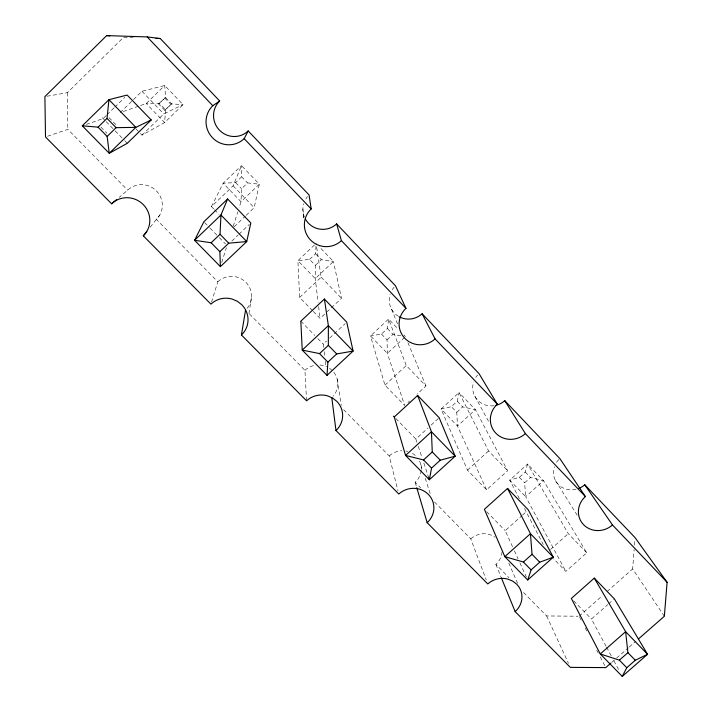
<?xml version="1.0" encoding="UTF-8"?>
<svg xmlns="http://www.w3.org/2000/svg" width="712" height="712" viewBox="0 0 712 712"><rect width="100%" height="100%" fill="white"/><g stroke="black" fill="none" stroke-linecap="round" stroke-linejoin="round"><path stroke-width="0.53" stroke-dasharray="3.56 2.67" d="M312.524 310.637L299.672 297.411L297.892 260.663L309.578 259.417L315.318 265.371L315.229 278.623L318.113 302.28M246.165 215.344L254.166 207.699L259.328 184.203L247.589 182.913L241.528 188.725L241.012 201.727L239.063 207.868M309.578 259.417L315.603 253.721L316.003 245.498M664.349 616.272L632.657 568.95L634.125 549.495M634.445 545.169L634.855 539.758M381.463 334.079L387.034 339.873L387.355 353.357L404.701 405.52L384.961 385.21L370.498 335.895L381.463 334.079L387.444 328.517L388.592 319.056L397.768 328.632M248.995 313.592L251.576 296.352M486.572 489.803L457.478 426.025L441.093 409.044L451.363 406.694L457.3 401.248L459.053 392.57L475.411 409.631L507.647 470.73L486.572 489.803L467.473 470.142L441.093 409.044L459.053 392.57L488.592 450.954L507.647 470.73M519.395 498.703L509.739 480.173L519.351 477.325L525.251 471.994L527.583 464.055L543.496 480.662L586.732 552.788L565.826 571.38L553.491 558.689M211.553 302.111L217.81 281.774L156.4 219.367A20.488 19.918 36.5 0 0 156.391 190.896A20.488 19.918 36.5 0 0 127.679 190.175L119.233 197.349M221.735 262.425L226.416 247.687M233.216 226.282L237.763 211.962M213.716 208.928L211.455 206.596L233.1 185.841L241.51 165.62L259.328 184.203L241.012 201.727L223.167 183.233L241.51 165.62L241.688 176.772L247.589 182.913M211.455 206.596L223.167 183.233L235.627 182.592L241.688 176.772M150.205 227.155L159.621 215.3M47.037 96.236L67.382 92.685L123.532 37.327L133.26 37.647M106.239 115.513L103.151 118.548L86.464 124.36M107.014 114.757L113.982 107.939M114.757 107.183L124.814 97.33M120.159 112.621L141.973 91.278L164.712 85.502L183.055 104.637L164.623 122.571L142.017 135.12L139.757 132.788M164.65 110.262L171.69 103.89L164.65 110.262L158.527 103.899L165.62 97.571L171.69 103.89L183.055 104.637L163.787 113.911L142.017 135.12M234.168 226.799L245.364 216.101M231.836 241.057L238.164 235.022M238.956 234.266L249.236 224.458M314.517 244.937L297.892 260.663L315.229 278.623L333.412 261.5L319.11 246.575M315.318 265.371L321.334 259.693L333.412 261.5L341.502 298.328L327.217 311.723M299.672 297.411L321.139 277.199L316.101 243.442M313.28 311.411L320.08 318.415L326.425 312.461M323.604 347.349L323.212 344.118L326.452 341.084M329.7 338.049L345.115 323.649M387.034 339.873L393.015 334.32L401.283 335.842M404.63 337.337L387.355 353.357L370.498 335.895L388.592 319.056L406.258 365.523L425.954 385.957L416.965 394.234M384.961 385.21L406.258 365.523M407.967 402.511L409.605 401.007M416.894 442.205L415.861 439.073L427.921 428.028M431.134 425.082L439.171 417.713M456.784 412.319L462.72 406.89L475.411 409.631L457.478 426.025L456.784 412.319L451.363 406.694M467.473 470.142L488.592 450.954M586.732 552.788L568.283 533.644L527.583 464.055L509.739 480.173L525.687 496.691L524.628 482.798L530.529 477.485L543.496 480.662L525.687 496.691L565.826 571.38M512.56 546.772L505.209 530.663L521.718 515.826M522.537 515.087L526.666 511.376M550.554 549.468L568.283 533.644M579.159 616.227L602.201 595.864M607.14 591.503L632.657 568.95M606.072 646.265L591.441 619.048L607.799 604.622M608.618 603.901L613.522 599.566M611.635 662.463L615.818 658.796M616.654 658.066L628.376 647.804M629.212 647.066L635.905 641.201M158.527 103.899L165.62 97.571L164.712 85.502L146.245 103.534L139.988 105.714M123.292 111.535L138.947 106.079M47.535 136.268L67.818 129.344L127.679 190.175M523.569 592.509L546.647 615.951L578.073 616.218M249.458 313.93L304.932 370.311L306.578 400.82M343.611 409.623L389.197 455.947L397.999 490.853M421.219 470.418A19.153 18.325 -15.2 0 1 415.167 482.344L420.578 487.836M434.471 501.951L470.748 538.824L486.225 579.835M502.04 551.844A18.85 17.738 -19.3 0 1 495.89 564.376L508.964 577.663M100.917 127.101L106.898 133.224M109.043 117.649L117.266 126.086M102.297 117.676L105.412 120.871M106.168 121.645L114.463 130.145M115.219 130.919L124.271 140.193M125.018 140.967L127.288 143.29M204.629 222.562L209.275 227.324M210.049 228.125L218.566 236.856M219.34 237.648L225.535 244.002M300.829 321.165L314.722 335.414M317.81 338.574L323.212 344.118M395.819 418.54L415.861 439.073M486.705 511.697L505.209 530.663M573.667 600.83L591.441 619.048M135.983 128.908L139 132.014M214.472 209.702L218.993 214.357M141.973 91.278L163.787 113.911M233.1 185.841L254.166 207.699M321.139 277.199L341.502 298.328M315.603 253.721L321.334 259.693M387.444 328.517L393.015 334.32M457.3 401.248L462.72 406.89M525.251 471.994L530.529 477.485M164.677 97.9L170.8 104.272M235.627 182.592L241.528 188.725M519.351 477.325L524.628 482.798M403.882 335.014L405.413 336.607M555.449 480.556L577.601 515.844M474.833 396.246L489.509 423.106M606.588 647.244L611.297 655.983M613.904 660.852L619.654 671.541M524.468 508.457L543.265 544.547M579.657 617.197L581.17 620.107M585.184 627.859L587.195 631.74M596.736 650.154L598.249 653.055M600.252 656.936L605.28 666.628M546.647 615.951L568.47 663.344M514.393 550.794L518.069 558.849M519.902 562.872L526.328 576.969M508.786 563.058L517.544 583.235M407.932 342.65L425.954 385.957M495.89 564.376L500.91 576.693M391.502 309.106L397.946 324.948M418.282 446.371L422.091 457.834M423.827 463.04L428.677 477.636M420.837 464.696L422.528 469.938M425.251 478.322L430.342 494.048M415.167 482.344L416.431 486.59M337.319 379.434L341.253 405.333M318.638 306.587L320.08 318.415M324.129 351.657L324.788 357.041M325.313 361.349L325.971 366.733M303.454 214.134L303.864 218.362M302.885 208.954L303.739 217.721M67.382 92.685L67.818 129.344M217.81 281.774A19.9 19.491 14.6 0 1 245.186 281.658A19.9 19.491 14.6 0 1 246.975 308.501M304.433 217.115A19.989 19.954 1.8 0 1 303.686 203.801M305.804 199.031A19.989 19.954 1.8 0 1 307.646 196.485M576.026 489.322A19.073 18.005 -28.1 0 1 554.434 466.68M556.588 462.302A19.073 18.005 -28.1 0 1 559.107 459.231M470.748 538.824A18.85 17.738 -19.3 0 1 495.116 537.284M419.555 461.073A19.153 18.325 -15.2 0 1 421.282 469.457M389.197 455.947A19.153 18.325 -15.2 0 1 401.942 450.758M405.92 451.025A19.153 18.325 -15.2 0 1 407.86 451.452M412.399 453.366A19.153 18.325 -15.2 0 1 416.235 456.365M493.95 405.715A19.366 18.619 -27.9 0 1 473.613 381.952M475.758 377.449A19.366 18.619 -27.9 0 1 477.592 375.037M333.839 372.332A19.482 18.93 -6.3 0 1 333.172 396.157M304.932 370.311A19.482 18.93 -6.3 0 1 313.805 365.559M319.893 365.051A19.482 18.93 -6.3 0 1 326.772 366.796M329.416 368.273A19.482 18.93 -6.3 0 1 332.522 370.836M398.4 316.315A19.669 19.277 -27 0 1 390.078 294.376M392.214 289.74A19.669 19.277 -27 0 1 394.048 287.265M165.585 109.835L164.623 122.571L146.245 103.534L159.515 103.525L165.585 109.835"/><path stroke-width="1.07" d="M327.022 375.349L327.894 362.132L319.546 353.597L302.226 350.073L328.365 325.615L353.099 351.078L336.687 353.935L328.348 345.382L328.365 325.615L324.396 299.031L300.829 321.165L302.226 350.073L327.022 375.349L353.099 351.078L346.735 322.135L324.396 299.031M220.4 266.635L219.848 251.665L228.73 243.192L246.735 241.564L220.951 215.015L194.563 240.291L211.144 242.765L220.035 234.275L220.951 215.015L227.635 198.968L250.82 222.945L246.735 241.564L220.4 266.635L194.563 240.291L203.855 221.77L227.635 198.968M578.865 488.405A19.073 18.005 -28.1 0 0 584.739 484.738L635.024 537.596L667.099 582.274L664.349 616.272L638.415 639.002M82.298 125.81L98.06 127.145L107.031 118.361L108.936 99.68L127.136 95.052L151.22 119.963L127.288 143.29L109.248 153.294L82.298 125.81L108.936 99.68L135.832 127.368L151.22 119.963M610.798 663.201L605.779 667.598L570.33 667.375L515.15 611.608A20.604 19.224 -19.1 0 0 516.725 584.223L512.667 581.09L507.834 579.096A20.604 19.224 -19.1 0 0 487.773 583.938L427.164 522.688A20.96 19.927 -15.2 0 0 428.348 494.386A20.96 19.927 -15.2 0 0 398.8 494.021L335.984 430.538A21.351 20.648 -6.9 0 0 336.82 401.346L332.495 397.972L327.395 395.81A21.351 20.648 -6.9 0 0 306.578 400.82L241.43 334.978L245.569 309.978M394.279 416.956L417.641 395.454L439.171 417.713L455.19 456.196L440.265 460.183L431.552 468.122L429.372 479.719L405.564 455.44L394.279 416.956L393.513 416.182M527.708 579.986L531.099 569.894L539.723 562.204L553.269 557.193L528.313 509.899L507.549 488.414L484.391 509.32L504.826 556.659L527.708 579.986L553.269 557.193L530.449 533.697L507.549 488.414M241.43 334.978A21.85 21.324 12.3 0 0 241.858 304.807L237.372 301.31L232.13 299.049A21.85 21.324 12.3 0 0 210.921 304.14L143.308 235.814A22.544 21.867 34.3 0 0 143.237 204.566A22.544 21.867 34.3 0 0 111.633 203.801L45.506 136.962L44.901 96.609L106.658 35.6L147.206 36.935L212.781 105.714A22.766 22.339 56.7 0 0 212.434 137.692A22.766 22.339 56.7 0 0 244.18 138.653L248.177 130.928L309.079 194.963L311.188 208.945A21.965 21.876 -7.7 0 0 310.405 239.855A21.965 21.876 -7.7 0 0 341.422 240.656L405.965 308.358A21.574 21.057 -25.9 0 0 404.772 338.253A21.574 21.057 -25.9 0 0 435.094 338.912L497.305 404.167A21.218 20.283 -27.2 0 0 495.73 433.101A21.218 20.283 -27.2 0 0 525.394 433.626L585.389 496.567A20.862 19.544 -27.6 0 0 583.466 524.584A20.862 19.544 -27.6 0 0 612.489 524.984L667.099 582.274M622.261 676.4L626.774 667.714L635.3 660.255L647.564 654.284L614.34 598.845L594.289 578.117L571.344 598.454L600.261 653.963L622.261 676.4L647.564 654.284L625.626 631.686L594.289 578.117M143.308 235.814L146.752 231.48M107.138 136.428L116.109 127.67L135.832 127.368L109.248 153.294L107.138 136.428L98.06 127.145M319.546 353.597L328.348 345.382M327.894 362.132L336.687 353.935M428.677 477.636L429.372 479.719L455.19 456.196L431.445 431.748L405.564 455.44L423.542 459.925L432.255 451.969L431.445 431.748L417.641 395.454M523.409 562.026L532.033 554.319L530.449 533.697L504.826 556.659L523.409 562.026L531.099 569.894M619.378 660.149L627.913 652.673L625.626 631.686L600.261 653.963L619.378 660.149L626.774 667.714M111.633 203.801L116.706 199.494M212.781 105.714L219.679 100.979L160.28 38.537L147.206 36.935M155.955 38.395L160.28 38.537M106.658 35.6L109.826 35.92M211.144 242.765L219.848 251.665M423.542 459.925L431.552 468.122M107.031 118.361L116.109 127.67M220.035 234.275L228.73 243.192M432.255 451.969L440.265 460.183M532.033 554.319L539.723 562.204M627.913 652.673L635.3 660.255M305.341 218.993A19.989 19.954 1.8 0 0 336.607 223.897L395.48 285.779L405.965 308.358M399.281 316.813A19.669 19.277 -27 0 0 422.091 313.761L479.016 373.595L497.305 404.167M495.926 405.342A19.366 18.619 -27.9 0 0 504.755 400.66L559.828 458.555L585.389 496.567M244.18 138.653L311.188 208.945M584.739 484.738L612.489 524.984M504.755 400.66L525.394 433.626M422.091 313.761L435.094 338.912M501.328 577.726L515.15 611.608M416.751 487.649L427.164 522.688M336.607 223.897L341.422 240.656M331.774 397.59L335.984 430.538M248.177 130.928A20.684 20.301 58.7 0 1 219.34 130.056A20.684 20.301 58.7 0 1 219.679 100.979"/></g></svg>
